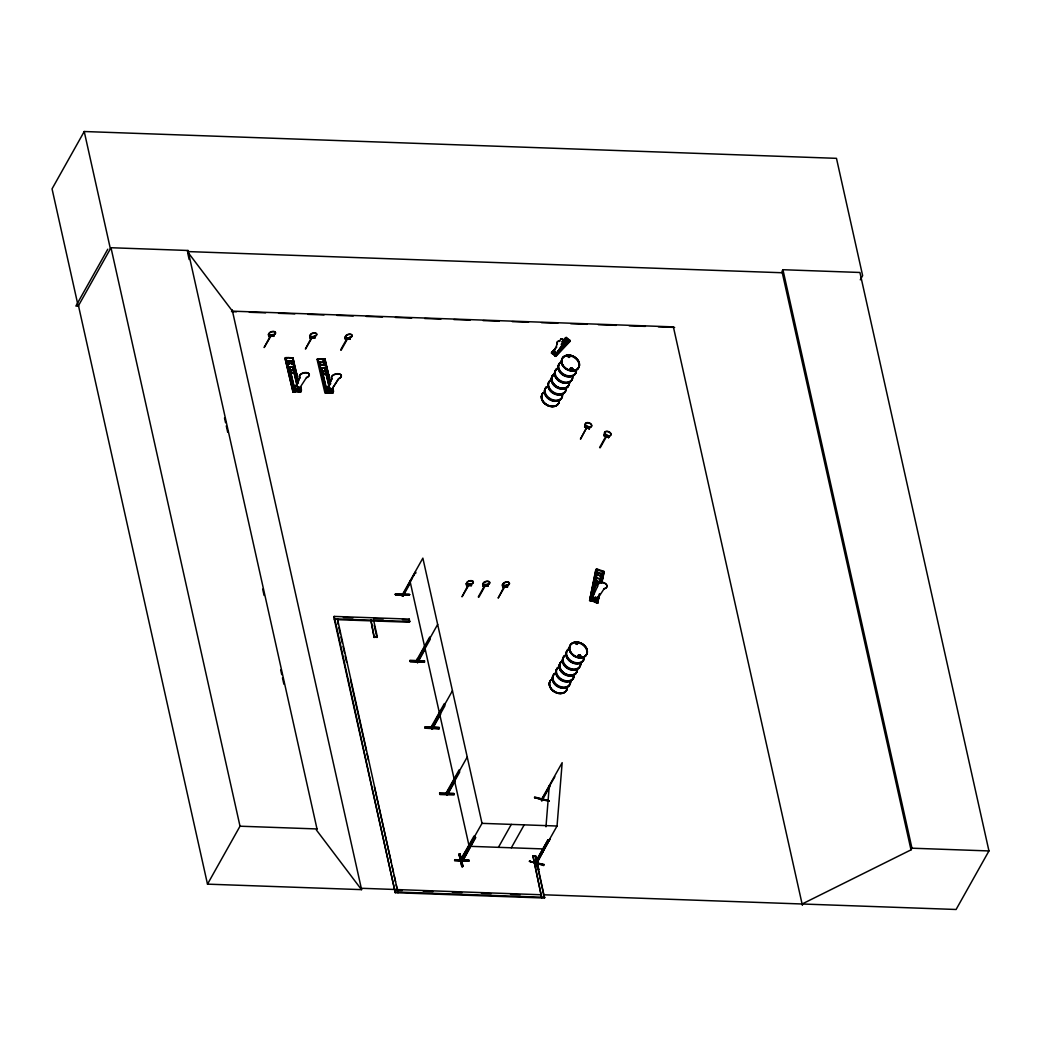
<?xml version="1.0" encoding="UTF-8"?>
<svg xmlns="http://www.w3.org/2000/svg" width="1041" height="1041" viewBox="0 0 1041 1041"><rect width="100%" height="100%" fill="white"/><g stroke="black" fill="none" stroke-linecap="round" stroke-linejoin="round"><path stroke-width="1.5" d="M402.255 595.999C403.492 590.156 402.88 599.356 402.151 594.879M402.841 595.153L402.177 595.01L402.971 596.012M403.44 595.179L402.633 594.892M416.66 660.319L417.74 662.583L417.181 659.356M417.246 660.111L417.636 659.239L417.259 662.557L416.999 661.438M417.753 662.414C415.112 656.52 419.718 660.176 417.74 662.583L425.157 649.181M431.455 726.618C433.394 726.592 430.141 726.293 431.924 728.791M431.495 726.488L432.496 728.752L431.963 725.655M432.549 728.713L440.72 714.1M433.017 727.88L432.197 726.644M446.576 794.049L446.251 792.669L447.188 794.257M454.735 781.791L447.331 794.934M447.799 794.192L447.552 793.008L447.851 794.322L446.797 795.051L446.901 793.216M461.033 859.228L462.061 859.892L461.605 860.79L474.306 837.719L473.954 836.17L460.955 859.228L461.618 859.163M462.334 859.372L461.931 859.332M554.84 352.326C553.461 353.953 557 350.583 554.085 353.276M297.856 388.761C300.276 388.618 296.724 386.25 297.843 387.877M298.858 388.866L297.804 388.345L298.624 388.228M330.544 388.84C329.112 387.642 330.413 390.206 330.517 388.319M330.7 390.167C329.333 391.455 330.869 389.295 330.661 389.373M594.958 597.326C594.853 601.958 595.296 596.571 595.79 597.209M595.01 597.378L596.038 597.651M595.608 599.486L595.296 598.002L594.554 599.317M297.661 387.512L298.481 387.174M330.674 389.204L329.698 388.657M554.814 353.042L554.827 352.105M298.012 389.672L298.585 388.462M330.283 389.763L329.945 389.074M544.001 864.446L543.688 865.565L529.427 861.271L544.001 864.498M547.501 800.945L534.58 797.666L534.658 797.003L549.154 800.789L534.658 797.471M537.39 862.091L536.74 861.076L536.987 862.091L536.427 861.701L537.377 862.299L537.455 861.258M541.801 799.644C543.493 797.003 539.993 803.392 542.452 798.707M541.984 800.646C542.634 799.436 540.5 801.193 542.452 799.8M548.893 801.297L548.971 800.633M537.065 862.117L536.831 863.145L549.791 839.02L536.323 863.457L535.347 863.431L537.065 862.495M545.965 826.788L549.297 785.604M535.464 861.935L536.766 862.013L557.039 826.02L562.166 762.676L541.424 799.566M595.569 599.004L594.775 599.447L595.53 598.51M586.942 427.161L580.449 439.159L586.955 426.966M600.15 447.812L606.031 437.35M298.975 389.49L298.286 389.711L298.663 389.035M299.04 389.399C298.129 390.388 299.196 387.59 297.869 389.451M311.142 338.13L305.429 349.06L312.443 337.063M341.149 350.205L347.798 338.312M469.01 584.808L462.009 596.805L467.721 585.888M478.782 597.287L485.418 585.393M505.158 586.096L498.145 598.094L503.857 587.176M330.023 390.245C331.832 389.698 328.735 388.072 330.531 388.371M594.307 580.449L601.542 582.557L603.832 571.353L596.753 568.946L589.622 600.527L595.855 569.401L604.04 572.147L601.789 583.025M589.713 600.54L596.012 569.479M590.13 600.449L596.571 569.427M591.418 596.129L593.943 583.702M594.567 580.605L595.205 577.495M595.829 574.385L596.467 571.288M599.616 593.89L597.69 603.22L590.286 600.28L594.125 583.741M594.71 580.644L595.387 577.534M595.972 574.437L596.649 571.314M597.69 603.22L596.61 602.843L598.198 601.191L596.974 602.205L591.002 600.163L592.316 595.816L590.937 597.131M591.887 596.298L594.385 583.845M595.049 580.774L595.647 577.625M596.298 574.554L596.909 571.418M592.03 596.35L594.554 583.923M595.179 580.813L595.816 577.703M596.441 574.606L597.079 571.496M591.002 600.163L592.316 595.816M591.978 599.213L597.651 571.262M592.29 597.95L597.56 586.317A5.036 3.188 11.5 0 1 599.837 582.27A5.036 3.188 11.5 0 1 606.5 584.548A5.036 3.188 11.5 0 1 604.222 588.594L597 599.551L592.329 597.716L597.053 599.317M592.941 596.649L595.322 584.17M596.584 577.963L596.09 581.112L596.766 578.002M592.98 596.636L595.504 584.209M594.385 598.028C591.314 604.795 594.164 595.101 596.48 599.043M594.905 599.564L595.699 599.082M597.56 586.317L597.508 586.564A5.036 3.188 11.5 0 1 599.785 582.505A5.036 3.188 11.5 0 1 606.461 584.782A5.036 3.188 11.5 0 1 604.183 588.842L604.222 588.594M594.567 599.278L595.374 598.497M599.356 582.218L601.23 572.862M599.499 582.257L600.136 579.147M600.058 582.218L601.659 574.255M600.267 582.518L601.841 574.749M596.935 599.642L597.612 596.532M600.41 582.557L602.036 574.788M597.404 599.811L597.872 596.623M600.878 582.726L602.622 573.357M596.974 602.205L597.625 599.043L598.848 598.041L598.002 599.538M598.458 596.623L597.196 602.83L598.614 596.467M601.295 582.648L603.637 571.821M597.547 603.168L599.434 593.851M601.646 582.986L604.04 572.147M330.062 388.97L329.763 388.957M563.402 345.365L561.659 345.872M568.178 356.516L569.167 357.453M568.516 357.089L569.323 356.543L568.152 356.438M569.544 357.297L569.219 357.128M570.845 368.696L572.342 369.607M577.208 643.364C578.054 646.266 574.151 642.284 577.404 643.715M576.35 643.937L576.506 643.26L576.844 643.911M576.714 644.132L577.482 644.067L576.311 643.663M578.653 656.298L579.421 655.101M578.783 655.453L580.188 655.973L579.317 656.481M424.442 662.232L410.492 660.788L410.375 661.933L424.442 662.284L424.533 661.178L410.206 660.775M425.17 728.219L439.237 728.596L425.17 728.232L425.209 726.774L439.328 727.516L439.211 728.661M439.133 728.075L425.092 727.503L439.237 728.544M453.785 794.01L453.629 793.32L439.575 792.904L439.731 793.593L454.123 793.815L454.006 794.96L439.953 794.543L440.07 793.372M468.71 860.686L454.579 860.152L454.748 860.842L468.801 861.245L454.657 860.191L468.892 860.23M594.905 599.421L595.725 599.265M595.777 598.835L595.621 599.447M432.744 726.93L433.004 728.049L432.679 726.67M446.511 793.789L467.24 757.041M447.383 795.155L447.149 793.815M329.45 388.696L330.309 388.618L329.737 389.009M331.012 390.622L330.856 389.776M589.453 428.554L584.6 427.018L585.393 424.975L588.738 426.836M589.193 429.061L589.818 427.461M608.725 437.272L603.871 435.75L604.665 433.707L609.167 436.075M604.574 434.032L604.079 435.398L608.673 437.428M608.465 437.793L609.128 435.984M474.202 837.289L475.568 837.758L462.842 860.699L463.167 859.372L461.267 860.191M536.57 863.405L549.791 839.02M557.338 343.868L557.221 343.985A3.357 2.16 43.4 0 1 559.459 341.396L559.577 341.279A3.357 2.16 43.4 0 0 557.338 343.868L553.747 351.663M299.899 377.349L294.668 388.423L299.743 388.566L298.416 391.377L299.821 388.866L294.733 388.683L299.964 377.61A5.036 2.694 -13.2 0 1 302.241 373.55A5.036 2.694 -13.2 0 1 308.852 373.719A5.036 2.694 -13.2 0 1 306.575 377.779L306.522 377.519A5.036 2.694 -13.2 0 0 308.787 373.472A5.036 2.694 -13.2 0 0 302.176 373.29A5.036 2.694 -13.2 0 0 299.899 377.349L299.964 377.61M331.858 390.011L326.77 389.828L332.001 378.755A5.036 2.694 -13.2 0 1 334.278 374.695A5.036 2.694 -13.2 0 1 340.888 374.864A5.036 2.694 -13.2 0 1 338.611 378.924L331.441 389.946L338.559 378.664A5.036 2.694 -13.2 0 0 340.823 374.604A5.036 2.694 -13.2 0 0 334.213 374.435A5.036 2.694 -13.2 0 0 331.936 378.495L326.705 389.568C337.505 385.743 327.056 397.246 331.78 389.711M270.673 335.358L264.141 347.551L271.141 335.749M860.282 279.821L862.638 275.618L836.47 158.336L84.23 131.517L52.05 188.863L78.205 306.158L110.997 247.732L187.992 250.478L317.011 828.948L316.412 830.015L361.5 889.639L361.201 888.272L541.619 894.779L541.216 895.494M107.796 249.202L75.876 306.067L78.582 306.158M187.992 250.478L187.393 251.558L782.298 272.755M268.994 335.97L273.666 336.1L268.825 336.503L268.474 334.187L268.825 336.503M273.276 334.838L268.604 334.708L269.033 336.152L273.705 336.269L273.341 334.721M293.64 391.754L292.95 391.936L285.013 358.221L285.911 357.597L292.937 357.779L298.468 381.383M286.717 361.019L293.731 361.201L286.717 361.019L285.911 357.597M292.937 357.779C292.807 359.548 290.973 356.803 285.741 357.896L294.043 391.936L292.95 391.936M288.591 370.049L295.618 370.232M289.567 373.172L296.581 373.355L289.567 373.172L286.835 361.305M310.14 337.557L314.929 337.739M310.049 337.974L309.697 335.657L310.049 337.974L314.889 337.57M292.859 388.137L294.239 386.653L295.045 390.076L294.369 391.273L300.302 391.429L300.719 386.823L301.513 390.245L299.938 392.067L299.209 389.009L299.938 392.067M293.562 387.851L294.239 386.653M296.191 391.026C300.511 385.079 293.198 393.199 298.338 391.078M300.172 386.81L299.496 388.007L300.302 391.429M323.113 374.734L327.082 391.221L326.406 392.418L332.339 392.561L332.756 387.968L333.549 391.39L332.717 392.873L324.974 393.056L317.05 359.366L317.947 358.742L324.974 358.924L330.153 381.006M321.76 374.695L325 388.475L317.947 358.742M325.286 364.142L324.05 359.522L324.974 358.924M320.628 371.195L327.655 371.377M326.145 364.923L319.119 364.74L324.74 364.884M345.17 337.44L345.404 339.236L350.283 339.002M340.654 349.867L346.51 339.392M324.896 389.282L326.275 387.799L325.599 388.996M321.305 368.267L326.536 391.208L325.95 393.108L317.778 359.041L325.026 359.587M328.227 392.158C332.547 386.224 325.234 394.331 330.374 392.223M337.531 619.668L409.36 622.219L409.764 621.503L409.217 619.096L334.213 616.415L333.81 617.131L395.268 892.697L544.495 898.019L535.647 855.858L532.914 855.754L541.411 896.379M334.343 619.551L334.747 618.835L409.764 621.503M232.182 309.815L361.604 889.639L207.497 884.147L240.016 826.203L110.997 247.732M373.212 620.93L373.615 620.215L377.323 636.793L374.174 637.417L370.882 620.124L374.174 637.417M409.647 594.567L395.372 594.671L409.673 594.593M402.177 595.01L422.867 558.132L482.022 823.353L461.163 860.1M402.138 595.127L402.646 594.164M402.724 595.062L411.663 578.991M413.212 576.22L415.541 572.082L402.464 596.259M402.958 596.272L410.375 582.869M557.117 354.382L557.377 353.146L555.465 355.488L552.107 352.912L552.25 351.884L551.691 352.886L555.842 356.386L570.273 341.149L565.666 337.648L562.348 341.188M552.107 352.912L553.708 350.336L553.148 351.337L556.284 353.81L561.073 346.744A3.357 2.16 43.4 0 0 562.218 343.322L563.376 341.253A1.679 1.08 43.4 0 0 562.595 339.275A1.679 1.08 43.4 0 0 560.735 339.223L560.618 339.34A1.679 1.08 43.4 0 1 562.478 339.392A1.679 1.08 43.4 0 1 563.272 341.37L563.376 341.253M559.459 341.396L560.735 339.223M554.241 351.936C551.483 353.771 555.647 355.853 555.334 353.003M555.465 355.488L569.492 340.563L568.867 340.082M562.192 341.773L566.161 344.831L562.309 341.578L566.213 337.453L570.182 340.511L555.048 355.801M562.752 341.318L566.213 337.453M409.36 622.219L409.217 619.096M410.154 660.983L424.468 660.918L409.998 660.28L410.154 660.983L424.468 660.892M437.662 624.431L416.921 661.438L416.595 660.319L429.582 637.248L430.102 639.499L417.22 662.427L419.471 657.73M418.443 657.99L425.418 645.55M416.855 661.438L417.844 659.5M421.019 654.958L424.129 649.441M466.784 585.198L471.391 585.432M466.615 585.719L466.264 583.415L466.758 585.484L471.495 585.484L466.823 585.367M482.868 584.391L487.539 584.521M483.193 585.784L487.904 586.07M487.865 585.901L483.232 585.953M478.274 596.935L484.872 585.159M502.53 585.224L507.201 585.341M502.764 587.007L502.413 584.704L502.764 587.007L507.527 586.721M431.377 726.618L444.377 703.56L444.884 705.798L432.041 728.869L431.846 725.655L432.509 725.707M440.213 711.862L432.132 726.826M432.627 725.811L431.638 727.737L452.445 690.743M431.833 728.609L435.034 722.649M436.595 719.891L438.144 717.119M432.041 728.869L432.509 728.036M432.535 728.882L433.004 728.049M599.603 447.526L606.239 435.698M609.102 436.192L608.608 437.545L604.014 435.515M439.796 793.854L453.928 794.231L439.875 793.958L440.005 793.112M446.836 792.852L453.447 780.932M448.281 791.72L452.926 783.431M395.268 892.697L334.213 616.415M397.87 889.665L397.467 890.38L402.307 890.549M398 892.788L337.479 618.927L338.13 624.392M596.753 568.946L596.844 569.765M603.832 571.353L603.494 571.769M596.545 598.77L595.075 601.555L592.967 600.54M544.43 894.805L956.093 909.483L988.95 850.939L859.931 272.469L782.936 269.723L781.986 271.402L911.005 849.859L802.104 903.991M469.01 845.852L461.384 858.383L462.074 859.957M467.721 849.742L469.27 846.971M475.477 837.328L462.672 860.738M462.933 866.177L461.931 866.58L462.933 866.177L459.992 853.75L459.029 854.193L461.892 866.633L459.068 854.154M498.431 847.335L511.3 824.394M534.58 797.666L549.154 800.815M511.326 847.79L524.196 824.849M541.88 800.867L550.116 786.098M535.243 856.574L535.647 855.858M549.713 840.087L547.956 839.918L535.269 862.26L536.909 862.495M547.956 839.918L535.178 863.288L536.349 862.898M536.896 860.985L545.419 845.799M538.757 869.313L537.976 869.339L535.373 856.431L538.145 869.261M541.762 897.915L532.914 855.754M911.005 849.859L911.955 848.194L782.936 269.723M306.522 377.519L299.34 388.553M563.35 345.586L561.541 345.521M572.238 369.763L572.537 368.956M575.959 643.507L577.013 643.221M556.388 353.693L561.073 346.744A3.357 2.16 43.4 0 0 562.114 343.439M298.572 387.786L297.661 387.955L298.637 388.059M298.207 388.931L298.741 389.659M330.205 390.427L329.932 390.505M297.466 387.512L298.233 387.291M298.22 387.343L298.494 387.226M330.635 390.544L331.012 389.972M551.327 352.977L556.792 347.017M555.009 349.373L551.574 352.977L552.433 353.628M552.615 353.953L551.652 353.042L554.983 349.516M563.962 340.407L566.291 338.117L567.033 338.715M564.222 340.589L566.187 338.065M552.446 353.485L554.671 351.142M561.229 344.194L566.772 338.325M561.88 344.194L565.849 339.821M561.489 344.571L565.953 339.887M554.593 352.352L555.478 352.131M562.218 347.121L554.463 355.358L555.074 355.801M564.443 344.805L567.761 341.253M562.309 347.213L554.463 355.358L569.31 340.095M564.521 344.857L567.852 341.344M557.26 353.459L569.492 340.563M555.217 355.918L570.182 340.511M555.595 356.035L570.026 340.784M298.572 387.968L297.726 388.228M298.22 388.996L298.26 388.67M330.609 389.1L329.763 389.36M402.919 596.142L402.529 594.294M418.183 661.608L418.027 660.619M446.758 791.967L447.292 795.064M329.893 389.75L330.622 389.607M595.582 598.432L594.918 597.872M459.12 854.14L462.672 866.659M568.49 356.699L569.583 357.141M572.667 369.178L571.275 368.098L570.767 369.373M572.407 369.464L571.639 369.633M594.814 598.367L595.634 598.185M395.385 594.476L409.438 594.905M424.221 661.204L424.207 661.399M298.858 389.516L297.999 389.62M330.96 390.232L330.778 390.791M447.526 793.229L446.836 795.168L447.005 793.802M462.321 859.541L461.423 858.265L462.204 858.422M285.039 358.247L285.728 358.065M323.751 359.535L322.684 359.483L323.4 359.327M289.971 373.576L294.317 391.963L295.28 392.002L290.556 373.42M300.315 389.022L300.992 392.106L293.666 391.559L295.045 390.076M333.029 393.251L331.975 393.212L331.415 390.167M577.039 644.106L577.221 643.468M579.798 656.871L580.24 655.505M298.025 387.825L297.661 387.655M597.963 569.713L597.222 569.869L597.95 569.908M589.544 600.462L590.468 600.787M285.091 358.273L293.094 391.936M286.952 358.104L286.535 358.286M318.572 359.431L318.988 359.249M326.913 392.925L326.497 393.108M330.765 393.199L331.532 393.212M459.641 854.154L462.503 866.593M554.645 353.224L554.892 352.548M561.789 344.35L563.298 345.287M568.464 356.282L569.128 356.295M310.179 337.739L314.863 337.857L314.369 335.788L314.72 338.091M318.754 362.164L325.768 362.346L318.585 362.463M502.894 586.773L507.579 586.89L507.084 584.821L507.435 587.137M429.842 638.367L430.063 637.261M417.259 660.241L416.595 660.319M410.219 661.23L424.338 661.777M431.807 725.772L432.457 725.668M425.17 726.761L439.315 727.607M474.306 837.719L475.568 837.758M548.047 840.36L549.323 840.399M462.698 860.699L461.592 860.725M231.505 311.623L236.372 311.793M249.359 312.261L265.585 312.834M278.572 313.302L294.798 313.875M307.785 314.343L324.024 314.916M337.011 315.384L353.237 315.957M366.224 316.425L382.45 316.998M395.437 317.466L411.676 318.039M424.663 318.507L440.89 319.08M453.876 319.548L470.103 320.121M483.089 320.589L499.329 321.162M512.315 321.63L528.542 322.216M541.528 322.671L557.755 323.257M570.741 323.712L586.981 324.298M598.341 324.701L616.194 325.339M629.18 325.794L645.407 326.38M658.393 326.835L674.633 327.421M343.387 617.469L352.951 617.82M373.706 618.562L383.283 618.901M402.438 619.577L408.814 619.811M374.578 636.702L377.323 636.793M482.022 823.353L557.039 826.02M911.955 848.194L988.95 850.939M240.016 826.203L317.011 828.948M470.701 846.346L544.17 848.962M423.31 891.291L432.991 891.643M452.38 892.332L462.074 892.684M481.449 893.373L491.144 893.712M510.532 894.401L520.214 894.753M395.671 891.981L544.898 897.303M591.913 601.308L590.924 600.93L591.639 600.969M555.087 352.483L555.374 351.728M297.817 389.178L298.39 389.672M562.049 344.324L563.051 344.818M571.886 369.763L570.819 369.113M571.47 369.919L572.511 369.542L572.173 368.423M579.668 656.884L578.627 655.596L580.214 655.648M462.907 859.359L463.18 860.1M554.84 776.729L541.333 800.477M324.766 359.366L330.517 383.869M294.317 391.963L290.14 373.602M595.725 580.93L599.967 582.374M598.081 584.743L593.669 583.598L597.911 585.042M568.815 357.44L568.152 356.66M571.522 369.919L570.624 368.852M566.486 338.312L566.096 337.648M584.782 426.628L589.401 428.697M584.73 426.784L589.323 428.814M576.519 644.288L576.037 643.585M403.14 594.177L403.518 595.309L402.737 595.153M561.997 343.712L564.86 346.198L561.88 343.907M561.528 346.028L563.402 347.746L561.411 346.224M553.578 351.377L556.922 353.953M317.778 359.041L317.05 359.366M580.071 655.349L580.566 656.103M188.369 252.846L232.481 311.168L673.384 326.887L802.403 905.345M487.357 584.118L487.839 586.187L483.167 586.07L482.673 584.001L483.024 586.304M470.948 583.533L471.43 585.615M350.088 339.353L349.724 337.05L350.218 339.119L345.534 339.002L345.052 336.92L345.404 339.236M324.779 359.197L330.544 383.7M331.532 389.152L332.339 392.561M326.367 368.735L329.971 384.051M324.402 361.058L325.156 364.142M326.21 368.709L329.828 384.038M324.154 361.045L325.234 365.638M325.95 368.696L326.627 371.78M327.394 374.825L329.503 384.025M323.972 361.058L324.857 365.287M325.586 368.345L326.484 371.78M327.017 374.474L329.542 385.183M323.985 362.385L324.844 365.456M325.417 368.514L326.275 371.585M326.861 374.643L329.516 385.365M323.204 361.045L323.92 364.103M325 368.696L325.729 371.767M326.445 374.825L329.333 387.07M323.048 361.019L324.141 365.638M324.844 368.67L325.586 371.754M326.288 374.799L329.19 387.07M320.238 362.489L320.914 365.573M321.682 368.618L322.359 371.689M320.055 362.502L320.771 365.573M321.5 368.631L322.216 371.689M322.931 374.76L326.171 388.54M319.873 362.138L320.563 365.378M319.288 362.489L320.016 365.547L319.132 362.463M320.732 368.618L321.448 371.676M322.176 374.734L325.417 388.514M320.576 368.592L321.318 371.676M322.007 374.721L325.273 388.514M318.871 362.45L319.6 365.508M320.316 368.579L321.031 371.637M293.028 359.223L298.129 381.188M292.95 359.757L298.351 382.724M297.934 382.906L292.755 361.461L293.458 364.506M294.174 367.564L294.889 370.635M295.618 373.693L297.778 382.88M292.469 361.435L293.146 364.506M293.913 367.551L294.59 370.635M295.358 373.68L297.466 382.88M292.105 361.084L293.015 364.506M293.549 367.2L294.447 370.635M294.98 373.329L297.479 384.22M291.948 361.253L292.664 364.311M293.38 367.369L294.109 370.44M294.824 373.498L297.349 384.22M291.532 361.435L292.248 364.493M292.963 367.551L293.692 370.622M294.408 373.68L297.297 385.925M291.363 361.409L292.105 364.493M292.807 367.538L293.549 370.622M294.252 373.654L297.153 385.925M288.201 361.344L288.877 364.428M289.645 367.473L290.322 370.557M291.077 373.589L294.278 387.395M287.837 360.993L288.734 364.428M289.268 367.122L290.179 370.544M290.712 373.251L294.135 387.395M287.667 361.162L288.396 364.233M289.112 367.291L289.827 370.349M287.251 361.344L287.98 364.415L287.095 361.331M288.695 367.473L289.411 370.531M288.539 367.447L289.281 370.531M289.723 373.563L293.991 391.95M285.585 358.065L293.51 391.754M273.158 334.317L273.64 336.386M535.855 856.86L538.757 869.365M536.492 862.911L537.976 869.339M415.541 572.082L415.801 573.201M474.436 836.183L474.696 837.302M409.412 595.088L409.256 594.398L395.216 593.982L395.372 594.671M468.788 861.271L468.905 860.1L454.865 859.71M459.953 853.776L462.816 866.216M536.622 862.716L544.495 898.019M409.998 581.06L469.153 846.294M374.226 625.459L376.92 637.508M338.845 627.541L340.251 633.865M340.954 637.014L342.359 643.338M343.062 646.487L344.48 652.811M345.183 655.96L346.588 662.284M350.466 679.643L366.302 750.691M367.018 753.853L368.423 760.164M374.409 787.009L391.312 862.794M392.015 865.956L393.42 872.267M394.123 875.429L395.541 881.74M396.244 884.902L397.649 891.213M187.744 253.145L189.163 259.482M224.505 417.962L225.572 422.724M226.274 425.886L227.693 432.223M262.683 589.128L264.102 595.465M280.706 669.949L281.773 674.711M282.475 677.873L283.894 684.21M84.23 131.517L110.385 248.812M78.478 305.677L207.497 884.147M579.772 666.63A9.434 7.157 29.3 0 1 567.345 668.439A9.434 7.157 29.3 0 1 563.884 656.767M580.566 664.444A9.564 7.248 29.3 0 1 568.594 668.764A9.564 7.248 29.3 0 1 563.988 656.324M562.413 660.97A9.434 7.157 29.3 0 0 563.324 673.111A9.434 7.157 29.3 0 0 576.766 671.992A9.447 7.17 29.3 0 1 563.35 673.046A9.447 7.17 29.3 0 1 562.439 660.892M577.391 669.883A9.447 7.17 29.3 0 1 564.482 673.54A9.447 7.17 29.3 0 1 562.556 660.684M584.118 658.12A9.564 7.248 29.3 0 1 571.054 661.829A9.564 7.248 29.3 0 1 569.102 648.816M580.826 663.729A9.434 7.157 29.3 0 1 569.024 667.971A9.434 7.157 29.3 0 1 564.482 655.713M583.793 658.459A9.434 7.157 29.3 0 1 570.897 662.115A9.434 7.157 29.3 0 1 568.985 649.272M580.748 664.119A9.564 7.248 29.3 0 1 567.683 667.828A9.564 7.248 29.3 0 1 565.731 654.815M584.3 657.795A9.564 7.248 29.3 0 1 571.236 661.503A9.564 7.248 29.3 0 1 569.284 648.491M584.378 657.391A9.434 7.157 29.3 0 1 572.576 661.647A9.434 7.157 29.3 0 1 568.035 649.376M569.648 684.666A9.434 7.157 29.3 0 1 558.301 687.073A9.434 7.157 29.3 0 1 552.732 676.364M553.76 674.815A9.434 7.157 29.3 0 1 555.308 673.644M570.442 682.493A9.564 7.248 29.3 0 1 557.377 686.188A9.564 7.248 29.3 0 1 555.426 673.176M567.15 688.114A9.434 7.157 29.3 0 1 554.254 691.758A9.434 7.157 29.3 0 1 552.342 678.927A9.447 7.17 29.3 0 0 554.241 691.797A9.447 7.17 29.3 0 0 567.15 688.127M567.293 687.763A9.395 7.118 29.3 0 1 555.53 692.005A9.395 7.118 29.3 0 1 551.014 679.786M576.896 670.664A9.395 7.118 29.3 0 1 565.133 674.906A9.395 7.118 29.3 0 1 560.605 662.688M567.28 687.906A9.447 7.17 29.3 0 1 555.439 692.174A9.447 7.17 29.3 0 1 550.897 679.877M576.662 672.2A9.447 7.17 29.3 0 1 563.194 673.319A9.447 7.17 29.3 0 1 562.296 661.165M573.994 676.156A9.564 7.248 29.3 0 1 562.023 680.476A9.564 7.248 29.3 0 1 557.416 668.036M570.702 681.764A9.434 7.157 29.3 0 1 558.9 686.019A9.434 7.157 29.3 0 1 554.359 673.748M573.669 676.494A9.434 7.157 29.3 0 1 560.774 680.15A9.434 7.157 29.3 0 1 558.861 667.32M570.624 682.167A9.564 7.248 29.3 0 1 557.56 685.863A9.564 7.248 29.3 0 1 555.608 672.85M574.177 675.83A9.564 7.248 29.3 0 1 562.205 680.15A9.564 7.248 29.3 0 1 557.599 667.71M574.255 675.44A9.434 7.157 29.3 0 1 561.372 679.083A9.434 7.157 29.3 0 1 559.446 666.253M598.25 584.3A1.679 1.275 29.3 0 1 596.129 582.856A1.679 1.275 29.3 0 1 597.677 581.581A1.679 1.275 29.3 0 1 599.265 583.467M597.976 584.066A1.679 1.275 29.3 0 1 596.233 582.27A1.679 1.275 29.3 0 1 598.224 581.464A1.679 1.275 29.3 0 1 599.278 583.533M571.886 379.705A9.434 7.157 29.3 0 1 558.444 380.811A9.434 7.157 29.3 0 1 557.534 368.683M572.667 377.519A9.564 7.248 29.3 0 1 560.696 381.839A9.564 7.248 29.3 0 1 556.102 369.399M554.554 373.966A9.447 7.17 29.3 0 0 556.467 386.823A9.434 7.157 29.3 0 0 569.375 383.14A9.447 7.17 29.3 0 1 556.467 386.823A9.434 7.157 29.3 0 1 554.554 373.992A9.434 7.157 29.3 0 0 556.493 386.797A9.434 7.157 29.3 0 0 569.362 383.179A9.434 7.157 29.3 0 1 556.441 386.875A9.434 7.157 29.3 0 1 554.528 374.044M569.518 382.789A9.382 7.105 29.3 0 1 557.781 387.018A9.382 7.105 29.3 0 1 553.265 374.825M569.505 382.958A9.447 7.17 29.3 0 1 556.584 386.614A9.447 7.17 29.3 0 1 554.671 373.758M576.22 371.195A9.564 7.248 29.3 0 1 564.248 375.502A9.564 7.248 29.3 0 1 559.655 363.075M572.485 378.638A9.434 7.157 29.3 0 1 560.045 380.446A9.434 7.157 29.3 0 1 556.584 368.787M575.894 371.533A9.434 7.157 29.3 0 1 564.079 375.775A9.434 7.157 29.3 0 1 559.551 363.517M572.862 377.193A9.564 7.248 29.3 0 1 559.785 380.902A9.564 7.248 29.3 0 1 557.846 367.889M576.402 370.869A9.564 7.248 29.3 0 1 564.43 375.176A9.564 7.248 29.3 0 1 559.837 362.749M576.493 370.466A9.434 7.157 29.3 0 1 563.597 374.122A9.434 7.157 29.3 0 1 561.685 361.292M560.722 399.302A9.434 7.157 29.3 0 1 549.323 399.549A9.434 7.157 29.3 0 1 544.833 389.438M545.874 387.89A9.434 7.157 29.3 0 1 547.41 386.718M562.218 395.905A9.434 7.157 29.3 0 1 561.763 397.74M562.088 397.428A9.564 7.248 29.3 0 1 549.479 399.263A9.564 7.248 29.3 0 1 545.978 387.434M558.939 402.659A9.382 7.105 29.3 0 1 546.577 404.455A9.382 7.105 29.3 0 1 543.142 392.86M568.985 383.726A9.382 7.105 29.3 0 1 556.18 387.356A9.382 7.105 29.3 0 1 554.267 374.604M559.381 400.993A9.447 7.17 29.3 0 1 547.54 405.261A9.447 7.17 29.3 0 1 542.999 392.964M569.232 383.439A9.447 7.17 29.3 0 1 556.323 387.096A9.447 7.17 29.3 0 1 554.398 374.24M565.64 391.104A9.564 7.248 29.3 0 1 552.003 392.236A9.564 7.248 29.3 0 1 551.092 379.926M562.817 394.838A9.434 7.157 29.3 0 1 551.001 399.093A9.434 7.157 29.3 0 1 546.46 386.823M565.315 391.416A9.434 7.157 29.3 0 1 552.875 393.225A9.434 7.157 29.3 0 1 549.427 381.553M562.27 397.102A9.564 7.248 29.3 0 1 549.661 398.937A9.564 7.248 29.3 0 1 546.161 387.109M566.278 388.905A9.564 7.248 29.3 0 1 553.213 392.613A9.564 7.248 29.3 0 1 551.275 379.601M566.369 388.514A9.434 7.157 29.3 0 1 553.474 392.158A9.434 7.157 29.3 0 1 551.561 379.327M446.238 792.839L459.159 769.859L459.68 772.11L446.797 795.051L446.238 792.839M529.466 861.31L543.805 864.863L529.492 861.232M287.251 363.296L294.278 363.491L287.251 363.296M288.058 366.718L295.071 366.9L288.058 366.718M320.094 367.863L327.108 368.046L320.094 367.863M321.604 374.318L328.618 374.5L321.604 374.318M563.767 340.03L567.631 343.283L563.767 340.03M564.743 339.002L568.607 342.255L564.743 339.002M466.459 583.806L471.131 583.936L466.459 583.806M596.116 572.095L603.194 574.502L596.116 572.095M595.686 574.203L602.765 576.61L595.686 574.203M595.049 577.352L602.127 579.759L595.049 577.352M291.389 358.013L290.647 358.351L291.389 358.013M299.301 391.702L298.572 392.028L299.301 391.702M595.986 602.219L595.244 602.375L595.986 602.219M585.94 426.107A3.357 2.173 19.9 0 0 591.47 426.485A3.357 2.173 19.9 0 0 587.801 422.802A3.357 2.173 19.9 0 0 585.94 426.107M586.018 425.886A3.357 2.173 19.9 0 0 591.548 426.263A3.357 2.173 19.9 0 0 587.879 422.568A3.357 2.173 19.9 0 0 586.018 425.886M605.224 434.839A3.357 2.173 19.9 0 0 610.742 435.216A3.357 2.173 19.9 0 0 607.072 431.521A3.357 2.173 19.9 0 0 605.224 434.839M605.302 434.604A3.357 2.173 19.9 0 0 610.82 434.995A3.357 2.173 19.9 0 0 607.163 431.299A3.357 2.173 19.9 0 0 605.302 434.604M578.328 656.285A1.366 1.028 29.3 0 0 580.553 656.858A1.366 1.028 29.3 0 0 579.577 654.971A1.47 1.106 29.3 0 0 578.184 656.39A1.47 1.106 29.3 0 0 580.579 657.014A1.47 1.106 29.3 0 0 579.525 654.984A1.366 1.028 29.3 0 0 578.328 656.285M570.403 651.51A9.434 7.157 29.3 0 0 585.849 655.505A9.447 7.17 29.3 0 0 579.03 642.375A9.447 7.17 29.3 0 0 570.39 651.497A9.447 7.17 29.3 0 0 585.875 655.505A9.434 7.157 29.3 0 0 579.03 642.388A9.434 7.157 29.3 0 0 570.403 651.51M564.586 673.371A9.395 7.118 29.3 0 0 577.417 669.727A9.395 7.118 29.3 0 1 564.599 673.345A9.395 7.118 29.3 0 1 562.674 660.58A9.395 7.118 29.3 0 0 564.599 673.345M570.156 652.017A9.382 7.105 29.3 0 0 585.51 655.986A9.382 7.105 29.3 0 0 578.731 642.948A9.382 7.105 29.3 0 0 570.156 652.017M570.273 651.705A9.447 7.17 29.3 0 0 585.758 655.713A9.447 7.17 29.3 0 0 578.913 642.57A9.447 7.17 29.3 0 0 570.273 651.705M504.351 585.901A3.357 1.796 -13.2 0 0 509.491 583.65A3.357 1.796 -13.2 0 0 504.755 582.661A3.357 1.796 -13.2 0 0 504.351 585.901M504.299 585.641A3.357 1.796 -13.2 0 0 509.426 583.389A3.357 1.796 -13.2 0 0 504.69 582.4A3.357 1.796 -13.2 0 0 504.299 585.641M484.625 585.198A3.357 1.796 -13.2 0 0 489.764 582.947A3.357 1.796 -13.2 0 0 485.028 581.958A3.357 1.796 -13.2 0 0 484.625 585.198M484.572 584.938A3.357 1.796 -13.2 0 0 489.699 582.687A3.357 1.796 -13.2 0 0 484.963 581.698A3.357 1.796 -13.2 0 0 484.572 584.938M468.216 584.613A3.357 1.796 -13.2 0 0 473.356 582.361A3.357 1.796 -13.2 0 0 468.619 581.372A3.357 1.796 -13.2 0 0 468.216 584.613M468.164 584.352A3.357 1.796 -13.2 0 0 473.291 582.101A3.357 1.796 -13.2 0 0 468.554 581.112A3.357 1.796 -13.2 0 0 468.164 584.352M270.426 335.384A3.357 1.796 -13.2 0 0 275.566 333.146A3.357 1.796 -13.2 0 0 270.829 332.157A3.357 1.796 -13.2 0 0 270.426 335.384M270.361 335.124A3.357 1.796 -13.2 0 0 275.501 332.886A3.357 1.796 -13.2 0 0 270.764 331.897A3.357 1.796 -13.2 0 0 270.361 335.124M311.649 336.855A3.357 1.796 -13.2 0 0 316.776 334.616A3.357 1.796 -13.2 0 0 312.04 333.627A3.357 1.796 -13.2 0 0 311.649 336.855M311.584 336.594A3.357 1.796 -13.2 0 0 316.711 334.356A3.357 1.796 -13.2 0 0 311.975 333.367A3.357 1.796 -13.2 0 0 311.584 336.594M347.004 338.117A3.357 1.796 -13.2 0 0 352.131 335.879A3.357 1.796 -13.2 0 0 347.395 334.877A3.357 1.796 -13.2 0 0 347.004 338.117M346.939 337.857A3.357 1.796 -13.2 0 0 352.079 335.618A3.357 1.796 -13.2 0 0 347.343 334.616A3.357 1.796 -13.2 0 0 346.939 337.857M291.259 371.871A1.679 1.275 29.3 0 0 294.004 372.561A1.679 1.275 29.3 0 0 292.768 370.232A1.679 1.275 29.3 0 0 291.259 371.871M291.389 371.637A1.679 1.275 29.3 0 0 294.148 372.327A1.679 1.275 29.3 0 0 292.898 369.997A1.679 1.275 29.3 0 0 291.389 371.637M323.296 373.016A1.679 1.275 29.3 0 0 326.041 373.706A1.679 1.275 29.3 0 0 324.805 371.377A1.679 1.275 29.3 0 0 323.296 373.016M323.426 372.782A1.679 1.275 29.3 0 0 326.171 373.472A1.679 1.275 29.3 0 0 324.935 371.13A1.679 1.275 29.3 0 0 323.426 372.782M570.429 369.36A1.366 1.028 29.3 0 0 572.667 369.932A1.366 1.028 29.3 0 0 571.678 368.046A1.366 1.028 29.3 0 0 570.429 369.36M562.517 364.545A9.434 7.157 29.3 0 0 577.976 368.553A9.434 7.157 29.3 0 0 571.145 355.436A9.447 7.17 29.3 0 0 562.491 364.571A9.447 7.17 29.3 0 0 577.976 368.579A9.447 7.17 29.3 0 0 571.145 355.449A9.434 7.157 29.3 0 0 562.517 364.545M562.27 365.092A9.382 7.105 29.3 0 0 577.625 369.061A9.382 7.105 29.3 0 0 570.845 356.035A9.382 7.105 29.3 0 0 562.27 365.092M562.387 364.766A9.447 7.17 29.3 0 0 577.872 368.774A9.447 7.17 29.3 0 0 571.028 355.632A9.447 7.17 29.3 0 0 562.387 364.766M570.299 369.464A1.47 1.106 29.3 0 0 572.693 370.089A1.47 1.106 29.3 0 0 571.639 368.059A1.47 1.106 29.3 0 0 570.299 369.464M547.436 405.456A9.434 7.157 29.3 0 0 559.238 401.201A9.447 7.17 29.3 0 1 547.423 405.47A9.447 7.17 29.3 0 1 542.881 393.173A9.434 7.157 29.3 0 0 547.436 405.456"/></g></svg>
